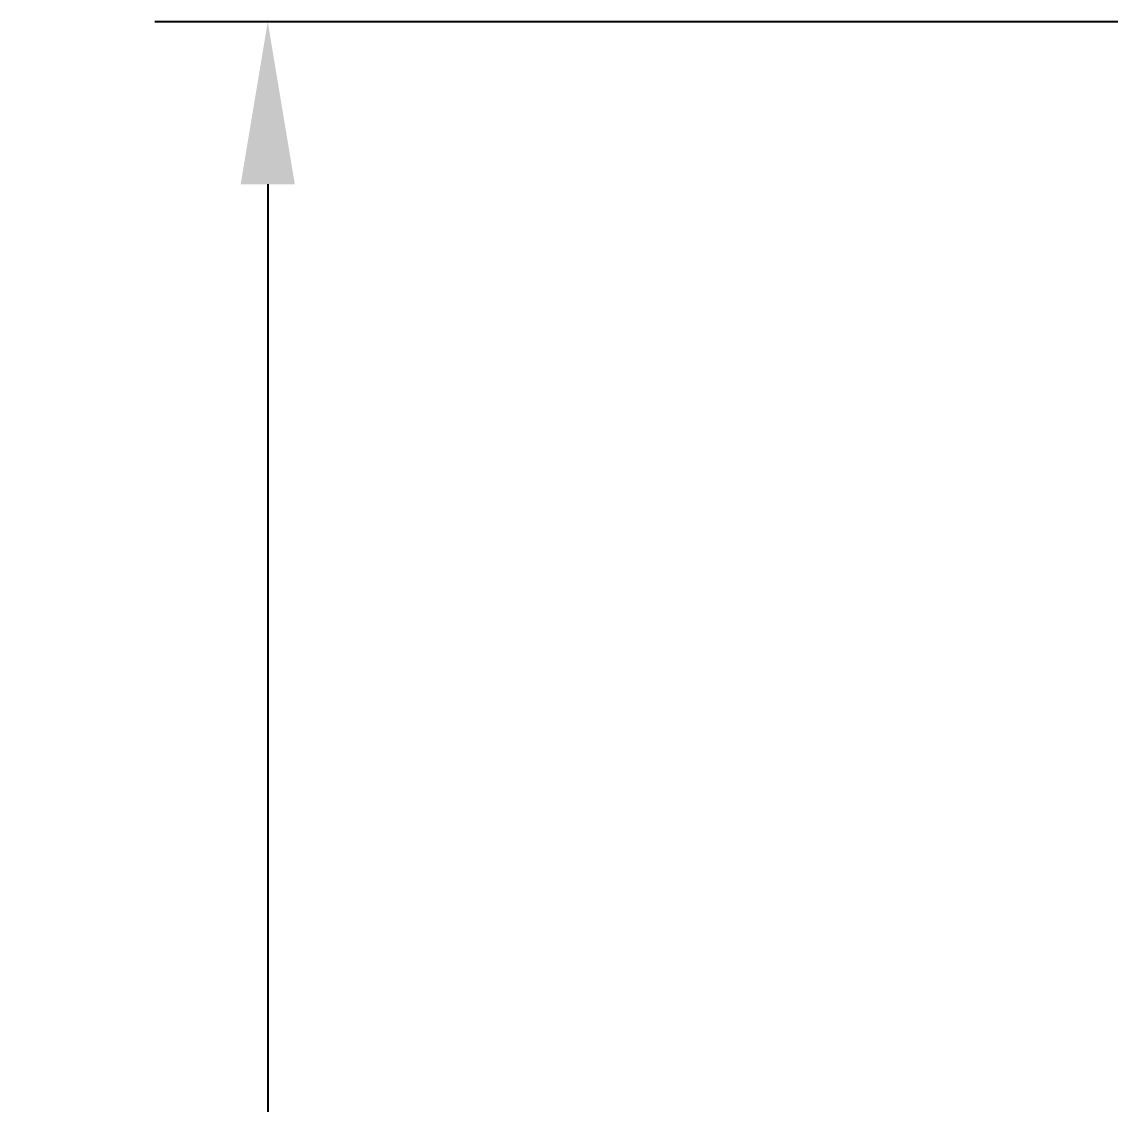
# Model space of a CAD drawing. Header units: inches. Extents: x 523 to 1492, y 69 to 539.
# Drawn here: x 694.22 to 706.28, y 323.95 to 335.94 of the extents above; entities that cross this region are included whole.
import ezdxf

# ---------------------------------------------------------------- set-up
doc = ezdxf.new("R2010")
doc.units = ezdxf.units.IN
doc.header["$MEASUREMENT"] = 0
doc.styles.get("Standard").update_dxf_attribs({"font": 'arial.ttf'})
doc.dimstyles.new('ISO-25', dxfattribs={"dimtxt": 2.5, "dimasz": 2.5, "dimexe": 1.25, "dimexo": 0, "dimtad": 1, "dimdec": 0, "dimtxsty": 'Standard', "dimcen": 2.5, "dimadec": 0, "dimazin": 0, "dimtfac": 1, "dimtdec": 0, "dimtmove": 0, "dimatfit": 3, "dimfxl": 0, "dimarcsym": 0})

# ---------------------------------------------------------------- blocks, each defined once
blk = doc.blocks.new('*D201')
at = {"color": 0, "linetype": 'ByBlock', "lineweight": -2}
for p, q in [((738.661, 335.939), (695.693, 335.939)), ((696.943, 334.139), (696.943, 306.039)), ((737.827, 304.239), (695.693, 304.239))]:
    blk.add_line(p, q, dxfattribs=at)
at = {"color": 0, "linetype": 'ByBlock'}
for points in [[(696.643, 334.139), (697.243, 334.139), (696.943, 335.939)], [(696.643, 306.039), (697.243, 306.039), (696.943, 304.239)]]:
    blk.add_solid(points, dxfattribs=at)
at = {"layer": 'Defpoints', "color": 0, "linetype": 'ByBlock'}
for p in [(738.661, 335.939), (696.943, 304.239), (737.827, 304.239)]:
    blk.add_point(p, dxfattribs=at)
at = {"color": 0, "linetype": 'ByBlock', "lineweight": 15, "insert": (695.398, 320.089), "char_height": 1.8, "attachment_point": 5, "rotation": 90}
blk.add_mtext('3170', dxfattribs=at)

msp = doc.modelspace()

# ---------------------------------------------------------------- dimensions: what is measured, and where the dimension line sits
at = {"color": 7, "linetype": 'ByBlock', "lineweight": 15}
dim = msp.add_linear_dim(base=(696.943, 304.239), p1=(738.661, 335.939), p2=(737.827, 304.239), angle=90, dimstyle='ISO-25', override={"dimtxt": 1.8, "dimasz": 1.8, "dimlfac": 100, "dimrnd": 0.05, "dimfxl": 1.25}, dxfattribs=at)
dim.commit()
dim.dimension.update_dxf_attribs({"geometry": '*D201', "text_midpoint": (695.398, 320.089)})

doc.saveas('drawing.dxf')
